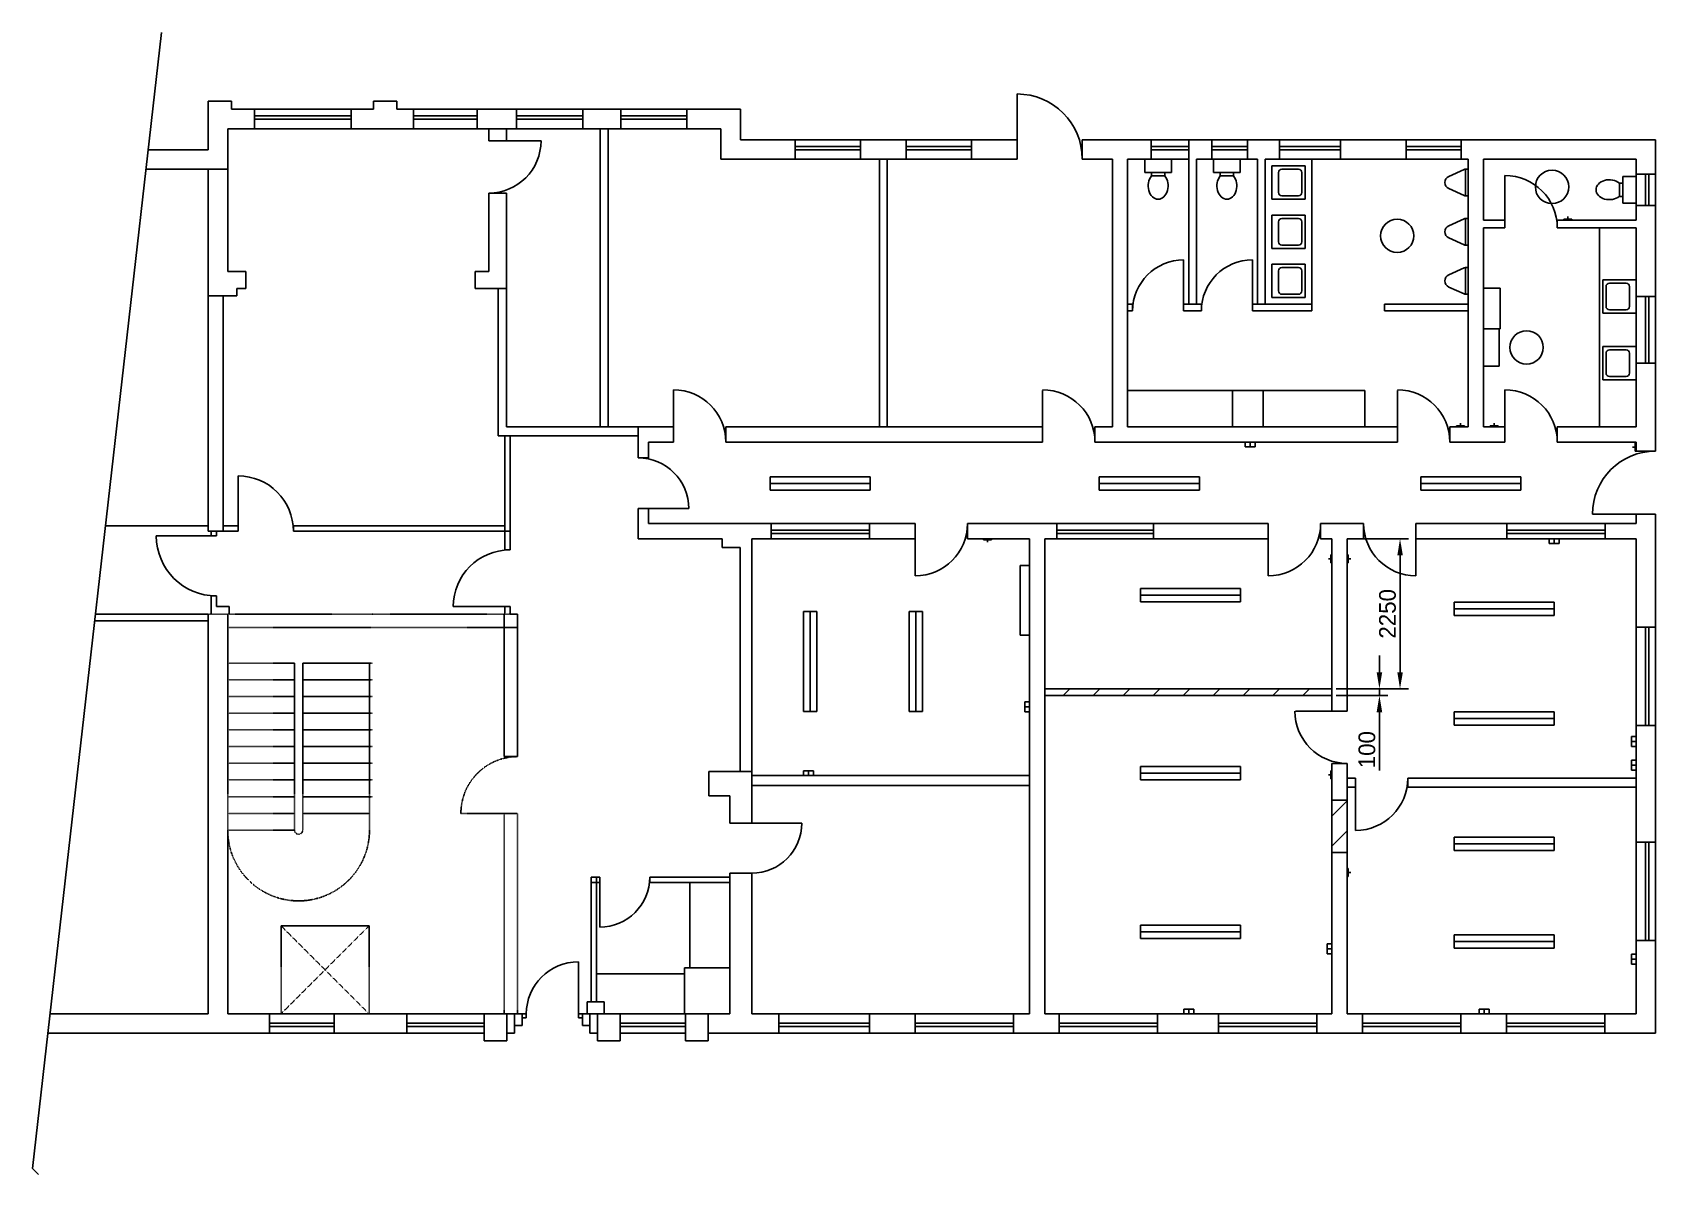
# Model space of a CAD drawing. Header units: millimetres. Extents: x 832 to 25157, y 2811 to 39455.
# Drawn here: x 832 to 25157, y 2811 to 19936 of the extents above; entities that cross this region are included whole.
import ezdxf

# ---------------------------------------------------------------- set-up
doc = ezdxf.new("R2010")
doc.units = ezdxf.units.MM
doc.linetypes.add('DASH1', pattern=[3, 1.5, -1.5])
for name, color, linetype in [("ARCH'S", 5, 'DASH1'), ('Existg', 7, 'Continuous'), ('Mods', 1, 'Continuous')]:
    doc.layers.add(name, color=color, linetype=linetype)
doc.dimstyles.new('ISO-25', dxfattribs={"dimscale": 100, "dimtxt": 2.5, "dimasz": 2.5, "dimexe": 1.25, "dimexo": 0.625, "dimtad": 1, "dimtxsty": 'Standard', "dimcen": 2.5, "dimadec": 0, "dimazin": 0, "dimtfac": 1, "dimtmove": 0, "dimatfit": 3, "dimfxl": 0, "dimarcsym": 0})

# ---------------------------------------------------------------- blocks, each defined once
blk = doc.blocks.new('*D5')
at = {"color": 0, "lineweight": -2}
for p, q in [((20599, 12344), (21453, 12344)), ((21328, 12094), (21328, 10344)), ((20370, 10094), (21453, 10094))]:
    blk.add_line(p, q, dxfattribs=at)
at = {"color": 0}
for points in [[(21287, 12094), (21370, 12094), (21328, 12344)], [(21287, 10344), (21370, 10344), (21328, 10094)]]:
    blk.add_solid(points, dxfattribs=at)
at = {"layer": 'Defpoints', "color": 0}
for p in [(20536, 12344), (20307, 10094), (21328, 10094)]:
    blk.add_point(p, dxfattribs=at)
at = {"color": 0, "insert": (21141, 11219), "char_height": 250, "attachment_point": 5, "rotation": 90}
blk.add_mtext('2250', dxfattribs=at)
blk = doc.blocks.new('*D6')
at = {"color": 0, "lineweight": -2}
for p, q in [((21019, 10344), (21019, 10594)), ((20370, 10094), (21144, 10094)), ((20370, 9994), (21144, 9994)), ((21019, 10094), (21019, 9994)), ((21019, 9744), (21019, 8869))]:
    blk.add_line(p, q, dxfattribs=at)
at = {"color": 0}
for points in [[(20977, 10344), (21061, 10344), (21019, 10094)], [(20977, 9744), (21061, 9744), (21019, 9994)]]:
    blk.add_solid(points, dxfattribs=at)
at = {"layer": 'Defpoints', "color": 0}
for p in [(20307, 10094), (20307, 9994), (21019, 9994)]:
    blk.add_point(p, dxfattribs=at)
at = {"color": 0, "insert": (20832, 9182), "char_height": 250, "attachment_point": 5, "rotation": 90}
blk.add_mtext('100', dxfattribs=at)

msp = doc.modelspace()

# ---------------------------------------------------------------- hatches: boundary and pattern name
at = {"layer": 'Mods'}
h = msp.add_hatch(dxfattribs=at)
h.set_pattern_fill('ANSI31', color=256, scale=100, style=0)
h.paths.add_polyline_path([(16003.187, 10094.233), (20307.187, 10094.233), (20307.187, 9994.233), (16003.187, 9994.233)])
h = msp.add_hatch(dxfattribs=at)
h.set_pattern_fill('ANSI31', color=256, scale=100, style=0)
h.paths.add_polyline_path([(20536.187, 8425.733), (20307.187, 8425.733), (20307.187, 7640.733), (20536.187, 7640.733)])

# ---------------------------------------------------------------- linework, layer by layer
for p, q in [((2766.935, 19936.148), (831.975, 2903.192)), ((15588.187, 19013.233), (15588.187, 18035.233)), ((3466.187, 18906.233), (3466.187, 18176.233)), ((3813.187, 18906.233), (3466.187, 18906.233)), ((3813.187, 18906.233), (3813.187, 18784.233)), ((3813.187, 18784.233), (5945.187, 18784.233)), ((4159.187, 18784.233), (4159.187, 18492.233)), ((5609.187, 18784.233), (5609.187, 18492.233)), ((5945.187, 18906.233), (6295.187, 18906.233)), ((5945.187, 18906.233), (5945.187, 18784.233)), ((6295.187, 18906.233), (6295.187, 18784.233)), ((6295.187, 18784.233), (11441.187, 18784.233)), ((6544.187, 18784.233), (6544.187, 18492.233)), ((7499.187, 18784.233), (7499.187, 18492.233)), ((8088.187, 18784.233), (8088.187, 18492.233)), ((9078.187, 18784.233), (9078.187, 18492.233)), ((9651.187, 18784.233), (9651.187, 18492.233)), ((10641.187, 18784.233), (10641.187, 18492.233)), ((11441.187, 18784.233), (11441.187, 18327.233)), ((3758.187, 18492.233), (11149.187, 18492.233)), ((3758.187, 18492.233), (3758.187, 16352.233)), ((4159.187, 18684.233), (5609.187, 18684.233)), ((4159.187, 18634.233), (5609.187, 18634.233)), ((6544.187, 18684.233), (7499.187, 18684.233)), ((6544.187, 18634.233), (7499.187, 18634.233)), ((7669.187, 18492.233), (7669.187, 18312.233)), ((7938.187, 18492.233), (7938.187, 18312.233)), ((8088.187, 18684.233), (9078.187, 18684.233)), ((8088.187, 18634.233), (9078.187, 18634.233)), ((9338.187, 18492.233), (9338.187, 14022.233)), ((9459.187, 18492.233), (9459.187, 14022.233)), ((9651.187, 18684.233), (10641.187, 18684.233)), ((9651.187, 18634.233), (10641.187, 18634.233)), ((11149.187, 18492.233), (11149.187, 18035.233)), ((7669.187, 18312.233), (7938.187, 18312.233)), ((8454.187, 18312.233), (7669.187, 18312.233)), ((11441.187, 18327.233), (15588.187, 18327.233)), ((12262.187, 18327.233), (12262.187, 18035.233)), ((13240.187, 18327.233), (13240.187, 18035.233)), ((13925.187, 18327.233), (13925.187, 18035.233)), ((14903.187, 18327.233), (14903.187, 18035.233)), ((16566.187, 18327.233), (16566.187, 18035.233)), ((16566.187, 18327.233), (17625.187, 18327.233)), ((17600.187, 18327.233), (17600.187, 18035.233)), ((17625.187, 18327.233), (18160.187, 18327.233)), ((18160.187, 18327.233), (18160.187, 15860.233)), ((18160.187, 18327.233), (25157.187, 18327.233)), ((18505.187, 18327.233), (18505.187, 18035.233)), ((19040.187, 18327.233), (19040.187, 18035.233)), ((19520.187, 18327.233), (19520.187, 18035.233)), ((20435.187, 18327.233), (20435.187, 18035.233)), ((21420.187, 18327.233), (21420.187, 18035.233)), ((22245.187, 18327.233), (22245.187, 18035.233)), ((25157.187, 18327.233), (25157.187, 15977.233)), ((3466.187, 18176.233), (2567.007, 18176.233)), ((11149.187, 18035.233), (15588.187, 18035.233)), ((12262.187, 18227.233), (13240.187, 18227.233)), ((12262.187, 18177.233), (13240.187, 18177.233)), ((13525.687, 18035.233), (13525.687, 14022.233)), ((13639.687, 18035.233), (13639.687, 14022.233)), ((13925.187, 18227.233), (14903.187, 18227.233)), ((13925.187, 18177.233), (14903.187, 18177.233)), ((16566.187, 18035.233), (17016.187, 18035.233)), ((17016.187, 18035.233), (17016.187, 14022.233)), ((17245.187, 18035.233), (17245.187, 15760.233)), ((18160.187, 18035.233), (17245.187, 18035.233)), ((17245.187, 18035.233), (18160.187, 18035.233)), ((17902.687, 18035.233), (17502.687, 18035.233)), ((17502.687, 18035.233), (17502.687, 17835.233)), ((17600.187, 18227.233), (18160.187, 18227.233)), ((17600.187, 18177.233), (18160.187, 18177.233)), ((17902.687, 17835.233), (17902.687, 18035.233)), ((18275.187, 18035.233), (19190.187, 18035.233)), ((18275.187, 18035.233), (18275.187, 15860.233)), ((18275.187, 18035.233), (19190.187, 18035.233)), ((18505.187, 18227.233), (19040.187, 18227.233)), ((18505.187, 18177.233), (19040.187, 18177.233)), ((18932.687, 18035.233), (18532.687, 18035.233)), ((18532.687, 18035.233), (18532.687, 17835.233)), ((18932.687, 17835.233), (18932.687, 18035.233)), ((19190.187, 18035.233), (19190.187, 15860.233)), ((19305.187, 18035.233), (19305.187, 15860.233)), ((19305.187, 18035.233), (22350.187, 18035.233)), ((19520.187, 18227.233), (20435.187, 18227.233)), ((19520.187, 18177.233), (20435.187, 18177.233)), ((20005.187, 18035.233), (20005.187, 15760.233)), ((21420.187, 18227.233), (22245.187, 18227.233)), ((21420.187, 18177.233), (22245.187, 18177.233)), ((22350.187, 18035.233), (22350.187, 14022.233)), ((22579.187, 18035.233), (22579.187, 17121.233)), ((22579.187, 18035.233), (24865.187, 18035.233)), ((24865.187, 18035.233), (24865.187, 17121.233)), ((3758.187, 17884.233), (2533.836, 17884.233)), ((3466.187, 17884.233), (3466.187, 12457.233)), ((17502.687, 17835.233), (17902.687, 17835.233)), ((17602.687, 17835.233), (17602.687, 17785.233)), ((17802.687, 17785.233), (17602.687, 17785.233)), ((17802.687, 17835.233), (17802.687, 17785.233)), ((18532.687, 17835.233), (18932.687, 17835.233)), ((18632.687, 17835.233), (18632.687, 17785.233)), ((18832.687, 17785.233), (18632.687, 17785.233)), ((18832.687, 17835.233), (18832.687, 17785.233)), ((19405.187, 17935.233), (19405.187, 17435.233)), ((19405.187, 17935.233), (19905.187, 17935.233)), ((19505.187, 17835.233), (19505.187, 17535.233)), ((19555.187, 17885.233), (19805.187, 17885.233)), ((19855.187, 17835.233), (19855.187, 17535.233)), ((19905.187, 17935.233), (19905.187, 17435.233)), ((22290.377, 17880.805), (22059.043, 17776.377)), ((22310.949, 17885.233), (22350.187, 17885.233)), ((22310.949, 17885.233), (22310.949, 17485.233)), ((22350.187, 17835.233), (22350.187, 17535.233)), ((22350.187, 17785.233), (22350.187, 17585.233)), ((22900.187, 17791.233), (22900.187, 17006.233)), ((24665.187, 17778.233), (24665.187, 17378.233)), ((24865.187, 17778.233), (24665.187, 17778.233)), ((24865.187, 17813.233), (25157.187, 17813.233)), ((24865.187, 17378.233), (24865.187, 17778.233)), ((25007.187, 17813.233), (25007.187, 17343.233)), ((25057.187, 17813.233), (25057.187, 17343.233)), ((7669.187, 17527.233), (7938.187, 17527.233)), ((7669.187, 17527.233), (7669.187, 16352.233)), ((7938.187, 17527.233), (7938.187, 14022.233)), ((22290.377, 17489.661), (22059.043, 17594.089)), ((24665.187, 17678.233), (24615.187, 17678.233)), ((24615.187, 17478.233), (24615.187, 17678.233)), ((25007.187, 17688.233), (25007.187, 17468.233)), ((19405.187, 17435.233), (19905.187, 17435.233)), ((19555.187, 17485.233), (19805.187, 17485.233)), ((22310.949, 17485.233), (22350.187, 17485.233)), ((24665.187, 17478.233), (24615.187, 17478.233)), ((24665.187, 17378.233), (24865.187, 17378.233)), ((24865.187, 17343.233), (25157.187, 17343.233)), ((19405.187, 17197.733), (19905.187, 17197.733)), ((19405.187, 17197.733), (19405.187, 16697.733)), ((19505.187, 17097.733), (19505.187, 16797.733)), ((19555.187, 17147.733), (19805.187, 17147.733)), ((19855.187, 17097.733), (19855.187, 16797.733)), ((19905.187, 17197.733), (19905.187, 16697.733)), ((22290.377, 17143.305), (22059.043, 17038.877)), ((22310.949, 17147.733), (22350.187, 17147.733)), ((22310.949, 17147.733), (22310.949, 16747.733)), ((22350.187, 17097.733), (22350.187, 16797.733)), ((22579.187, 17121.233), (22900.187, 17121.233)), ((23685.187, 17121.233), (23685.187, 17006.233)), ((23685.187, 17121.233), (24865.187, 17121.233)), ((22290.377, 16752.161), (22059.043, 16856.589)), ((22579.187, 17006.233), (22900.187, 17006.233)), ((22579.187, 17006.233), (22579.187, 14022.233)), ((23685.187, 17006.233), (24865.187, 17006.233)), ((24315.187, 17006.233), (24315.187, 14022.233)), ((24865.187, 17006.233), (24865.187, 14977.233)), ((24865.187, 17006.233), (24865.187, 14022.233)), ((19405.187, 16697.733), (19905.187, 16697.733)), ((19555.187, 16747.733), (19805.187, 16747.733)), ((22310.949, 16747.733), (22350.187, 16747.733)), ((3758.187, 16352.233), (4028.187, 16352.233)), ((4028.187, 16352.233), (4028.187, 16097.233)), ((7469.187, 16352.233), (7469.187, 16097.233)), ((7469.187, 16352.233), (7669.187, 16352.233)), ((18085.187, 16525.233), (18085.187, 15760.233)), ((19115.187, 16525.233), (19115.187, 15760.233)), ((19405.187, 16460.233), (19405.187, 15960.233)), ((19405.187, 16460.233), (19905.187, 16460.233)), ((19505.187, 16360.233), (19505.187, 16060.233)), ((19555.187, 16410.233), (19805.187, 16410.233)), ((19855.187, 16360.233), (19855.187, 16060.233)), ((19905.187, 16460.233), (19905.187, 15960.233)), ((22290.377, 16405.805), (22059.043, 16301.377)), ((22310.949, 16410.233), (22310.949, 16010.233)), ((22310.949, 16410.233), (22350.187, 16410.233)), ((22350.187, 16360.233), (22350.187, 16060.233)), ((3893.187, 16097.233), (4028.187, 16097.233)), ((3893.187, 16097.233), (3893.187, 15987.233)), ((7469.187, 16097.233), (7938.187, 16097.233)), ((7809.187, 16097.233), (7809.187, 13887.233)), ((22290.377, 16014.661), (22059.043, 16119.089)), ((22579.187, 16102.233), (22829.187, 16102.233)), ((22829.187, 16102.233), (22829.187, 15492.233)), ((24865.187, 16227.233), (24365.187, 16227.233)), ((24365.187, 15727.233), (24365.187, 16227.233)), ((24415.187, 15827.233), (24415.187, 16127.233)), ((24715.187, 16177.233), (24465.187, 16177.233)), ((24765.187, 15827.233), (24765.187, 16127.233)), ((24865.187, 15727.233), (24865.187, 16227.233)), ((3466.187, 15987.233), (3893.187, 15987.233)), ((3688.187, 15987.233), (3688.187, 12457.233)), ((17245.187, 15860.233), (17320.187, 15860.233)), ((17320.187, 15860.233), (17320.187, 15760.233)), ((18085.187, 15860.233), (18350.187, 15860.233)), ((18350.187, 15860.233), (18350.187, 15760.233)), ((19115.187, 15860.233), (20005.187, 15860.233)), ((19405.187, 15960.233), (19905.187, 15960.233)), ((19555.187, 16010.233), (19805.187, 16010.233)), ((21095.187, 15860.233), (22350.187, 15860.233)), ((21095.187, 15860.233), (21095.187, 15760.233)), ((22310.949, 16010.233), (22350.187, 16010.233)), ((24865.187, 15977.233), (25157.187, 15977.233)), ((24865.187, 15977.233), (25157.187, 15977.233)), ((25007.187, 15977.233), (25007.187, 14977.233)), ((25007.187, 15977.233), (25007.187, 14977.233)), ((25057.187, 15977.233), (25057.187, 14977.233)), ((25057.187, 15977.233), (25057.187, 14977.233)), ((25157.187, 15977.233), (25157.187, 14977.233)), ((17245.187, 15760.233), (17320.187, 15760.233)), ((18085.187, 15760.233), (18350.187, 15760.233)), ((19115.187, 15760.233), (20005.187, 15760.233)), ((21095.187, 15760.233), (22350.187, 15760.233)), ((24865.187, 15727.233), (24365.187, 15727.233)), ((24715.187, 15777.233), (24465.187, 15777.233)), ((22579.187, 15492.233), (22829.187, 15492.233)), ((22814.187, 15492.233), (22814.187, 14932.233)), ((24865.187, 15227.233), (24365.187, 15227.233)), ((24365.187, 14727.233), (24365.187, 15227.233)), ((24415.187, 14827.233), (24415.187, 15127.233)), ((24715.187, 15177.233), (24465.187, 15177.233)), ((24765.187, 14827.233), (24765.187, 15127.233)), ((24865.187, 14727.233), (24865.187, 15227.233)), ((22579.187, 14932.233), (22814.187, 14932.233)), ((24865.187, 14977.233), (24865.187, 14022.233)), ((24865.187, 14977.233), (25157.187, 14977.233)), ((24865.187, 14727.233), (24865.187, 14977.233)), ((24865.187, 14977.233), (25157.187, 14977.233)), ((25157.187, 14977.233), (25157.187, 13658.233)), ((24865.187, 14727.233), (24365.187, 14727.233)), ((24715.187, 14777.233), (24465.187, 14777.233)), ((10439.187, 14578.233), (10439.187, 13793.233)), ((15971.187, 14567.233), (15971.187, 13793.233)), ((17245.187, 14567.233), (20800.187, 14567.233)), ((18815.187, 14567.233), (18815.187, 14022.233)), ((19275.187, 14567.233), (19275.187, 14022.233)), ((20800.187, 14567.233), (20800.187, 14022.233)), ((21290.187, 14567.233), (21290.187, 13793.233)), ((22900.187, 14578.233), (22900.187, 13793.233)), ((7809.187, 13887.233), (9909.187, 13887.233)), ((7909.187, 13887.233), (7909.187, 12177.233)), ((7938.187, 14022.233), (10439.187, 14022.233)), ((7989.187, 13887.233), (7989.187, 12177.233)), ((9909.187, 14022.233), (9909.187, 13557.233)), ((9909.187, 13887.233), (9909.187, 13557.233)), ((10439.187, 14022.233), (10439.187, 13793.233)), ((11224.187, 13793.233), (11224.187, 14022.233)), ((11224.187, 14022.233), (15971.187, 14022.233)), ((16756.187, 14022.233), (16756.187, 13793.233)), ((16756.187, 14022.233), (17016.187, 14022.233)), ((17245.187, 14022.233), (21290.187, 14022.233)), ((22075.187, 13793.233), (22075.187, 14022.233)), ((22075.187, 14022.233), (22350.187, 14022.233)), ((22579.187, 14022.233), (22900.187, 14022.233)), ((23685.187, 14022.233), (23685.187, 13793.233)), ((24315.187, 14022.233), (24865.187, 14022.233)), ((10065.187, 13793.233), (10439.187, 13793.233)), ((10065.187, 13793.233), (10065.187, 13557.233)), ((11224.187, 13793.233), (15971.187, 13793.233)), ((16756.187, 13793.233), (21290.187, 13793.233)), ((22075.187, 13793.233), (22900.187, 13793.233)), ((23685.187, 13793.233), (24865.187, 13793.233)), ((24865.187, 13793.233), (24865.187, 13658.233)), ((24865.187, 13658.233), (25157.187, 13658.233)), ((9909.187, 13557.233), (10065.187, 13557.233)), ((3913.187, 13287.233), (3913.187, 12457.233)), ((9909.187, 12797.233), (10669.187, 12797.233)), ((9909.187, 12797.233), (9909.187, 12573.233)), ((10065.187, 12797.233), (10065.187, 12573.233)), ((24212.187, 12713.233), (25157.187, 12713.233)), ((24865.187, 12713.233), (24865.187, 12573.233)), ((25157.187, 12713.233), (25157.187, 4928.733)), ((3466.187, 12537.233), (1926.412, 12537.233)), ((3466.187, 12457.233), (3913.187, 12457.233)), ((3508.187, 12457.233), (3508.187, 12387.233)), ((3588.187, 12457.233), (3588.187, 12387.233)), ((3688.187, 12537.233), (3913.187, 12537.233)), ((4743.187, 12537.233), (4743.187, 12457.233)), ((4743.187, 12537.233), (7909.187, 12537.233)), ((4743.187, 12457.233), (7989.187, 12457.233)), ((9909.187, 12573.233), (9909.187, 12344.233)), ((10065.187, 12573.233), (14061.187, 12573.233)), ((11903.187, 12573.233), (11903.187, 12344.233)), ((11903.187, 12473.233), (13376.187, 12473.233)), ((11903.187, 12423.233), (13376.187, 12423.233)), ((13376.187, 12573.233), (13376.187, 12344.233)), ((14061.187, 12573.233), (14061.187, 12344.233)), ((14061.187, 12573.233), (14061.187, 11788.233)), ((14846.187, 12573.233), (14846.187, 12344.233)), ((14846.187, 12573.233), (19353.187, 12573.233)), ((16183.187, 12573.233), (16183.187, 12344.233)), ((16183.187, 12473.233), (17633.187, 12473.233)), ((16183.187, 12423.233), (17633.187, 12423.233)), ((17633.187, 12573.233), (17633.187, 12344.233)), ((19353.187, 12573.233), (19353.187, 12344.233)), ((19353.187, 12573.233), (19353.187, 11788.233)), ((20138.187, 12573.233), (20138.187, 12344.233)), ((20138.187, 12573.233), (20782.187, 12573.233)), ((20782.187, 12573.233), (20782.187, 12344.233)), ((21567.187, 12573.233), (21567.187, 11788.233)), ((21567.187, 12573.233), (24865.187, 12573.233)), ((22927.187, 12573.233), (22927.187, 12344.233)), ((22927.187, 12473.233), (24400.187, 12473.233)), ((22927.187, 12423.233), (24400.187, 12423.233)), ((24400.187, 12573.233), (24400.187, 12344.233)), ((2688.187, 12387.233), (3588.187, 12387.233)), ((7909.187, 12177.233), (7989.187, 12177.233)), ((9909.187, 12344.233), (11169.187, 12344.233)), ((11169.187, 12344.233), (11169.187, 12214.233)), ((11169.187, 12214.233), (11438.187, 12214.233)), ((11438.187, 12214.233), (11438.187, 8855.733)), ((11613.187, 12344.233), (14061.187, 12344.233)), ((11613.187, 12344.233), (11613.187, 8080.733)), ((14846.187, 12344.233), (15774.187, 12344.233)), ((15774.187, 12344.233), (15774.187, 5220.733)), ((16003.187, 12344.233), (19353.187, 12344.233)), ((16003.187, 12344.233), (16003.187, 10094.233)), ((20138.187, 12344.233), (20307.187, 12344.233)), ((20307.187, 12344.233), (20307.187, 10094.233)), ((20536.187, 12344.233), (20782.187, 12344.233)), ((20536.187, 12344.233), (20536.187, 9761.233)), ((21567.187, 12344.233), (24865.187, 12344.233)), ((24865.187, 12344.233), (24865.187, 5220.733)), ((15634.187, 11944.233), (15774.187, 11944.233)), ((15634.187, 11944.233), (15634.187, 10899.233)), ((3508.187, 11487.233), (3508.187, 11212.233)), ((3508.187, 11487.233), (3588.187, 11487.233)), ((3588.187, 11487.233), (3588.187, 11327.233)), ((3466.187, 11212.233), (1775.89, 11212.233)), ((3466.187, 11212.233), (3466.187, 5220.733)), ((3588.187, 11327.233), (3778.187, 11327.233)), ((3778.187, 11327.233), (3778.187, 11212.233)), ((7139.187, 11327.233), (7989.187, 11327.233)), ((7909.187, 11327.233), (7909.187, 11212.233)), ((7989.187, 11327.233), (7989.187, 11212.233)), ((7989.187, 11212.233), (8103.187, 11212.233)), ((3466.187, 11112.233), (1764.53, 11112.233)), ((24865.187, 11019.233), (25157.187, 11019.233)), ((25007.187, 11019.233), (25007.187, 9546.233)), ((25057.187, 11019.233), (25057.187, 9546.233)), ((15634.187, 10899.233), (15774.187, 10899.233)), ((16003.187, 9994.233), (16003.187, 5220.733)), ((20307.187, 9994.233), (20307.187, 9761.233)), ((24865.187, 9546.233), (25157.187, 9546.233)), ((10968.187, 8855.733), (10968.187, 8490.733)), ((10968.187, 8855.733), (11613.187, 8855.733)), ((11613.187, 8794.233), (15774.187, 8794.233)), ((20307.187, 8976.233), (20307.187, 8425.733)), ((20536.187, 8976.233), (20536.187, 8425.733)), ((11613.187, 8644.233), (15774.187, 8644.233)), ((20536.187, 8756.233), (20661.187, 8756.233)), ((20536.187, 8620.733), (20661.187, 8620.733)), ((21446.187, 8756.233), (24865.187, 8756.233)), ((21446.187, 8620.733), (24865.187, 8620.733)), ((10968.187, 8490.733), (11283.187, 8490.733)), ((11283.187, 8490.733), (11283.187, 8080.733)), ((11283.187, 8080.733), (12363.187, 8080.733)), ((24865.187, 7793.733), (25157.187, 7793.733)), ((25007.187, 7793.733), (25007.187, 6320.733)), ((25057.187, 7793.733), (25057.187, 6320.733)), ((20307.187, 7640.733), (20307.187, 5220.733)), ((20536.187, 7640.733), (20536.187, 5220.733)), ((11283.187, 7330.733), (11613.187, 7330.733)), ((11283.187, 7330.733), (11283.187, 5220.733)), ((11613.187, 7330.733), (11613.187, 5220.733)), ((9203.187, 7270.733), (9333.187, 7270.733)), ((9203.187, 7270.733), (9203.187, 5400.733)), ((9203.187, 7190.733), (9333.187, 7190.733)), ((9283.187, 7270.733), (9283.187, 5400.733)), ((9333.187, 7270.733), (9333.187, 6520.733)), ((10083.187, 7270.733), (10083.187, 7190.733)), ((10083.187, 7270.733), (11283.187, 7270.733)), ((10083.187, 7190.733), (11283.187, 7190.733)), ((10683.187, 7190.733), (10683.187, 5910.733)), ((24865.187, 6320.733), (25157.187, 6320.733)), ((9013.187, 6000.733), (9013.187, 5158.733)), ((10603.187, 5910.733), (11283.187, 5910.733)), ((10603.187, 5910.733), (10603.187, 5220.733)), ((9283.187, 5820.733), (10603.187, 5820.733)), ((9143.187, 5400.733), (9398.187, 5400.733)), ((9143.187, 5400.733), (9143.187, 5220.733)), ((9398.187, 5400.733), (9398.187, 5220.733)), ((1095.25, 5220.733), (3466.187, 5220.733)), ((4383.187, 5220.733), (4383.187, 4928.733)), ((5353.187, 5220.733), (5353.187, 4928.733)), ((6443.187, 5220.733), (6443.187, 4928.733)), ((7603.187, 5220.733), (7603.187, 4813.733)), ((7943.187, 5220.733), (7943.187, 4813.733)), ((8058.187, 5220.733), (8058.187, 4928.733)), ((8173.187, 5220.733), (8173.187, 5043.733)), ((8173.187, 5158.733), (8233.187, 5158.733)), ((8233.187, 5220.733), (8233.187, 5158.733)), ((9013.187, 5220.733), (11283.187, 5220.733)), ((9013.187, 5158.733), (9073.187, 5158.733)), ((9073.187, 5220.733), (9073.187, 5043.733)), ((9183.187, 5220.733), (9183.187, 4928.733)), ((9298.187, 5220.733), (9298.187, 4813.733)), ((9638.187, 5220.733), (9638.187, 4813.733)), ((10618.187, 5220.733), (10618.187, 4813.733)), ((10958.187, 5220.733), (10958.187, 4813.733)), ((11613.187, 5220.733), (15774.187, 5220.733)), ((12018.187, 5220.733), (12018.187, 4928.733)), ((13376.187, 5220.733), (13376.187, 4928.733)), ((14061.187, 5220.733), (14061.187, 4928.733)), ((15534.187, 5220.733), (15534.187, 4928.733)), ((16003.187, 5220.733), (20307.187, 5220.733)), ((16219.187, 5220.733), (16219.187, 4928.733)), ((17692.187, 5220.733), (17692.187, 4928.733)), ((18606.187, 5220.733), (18606.187, 4928.733)), ((20079.187, 5220.733), (20079.187, 4928.733)), ((20536.187, 5220.733), (24865.187, 5220.733)), ((20764.187, 5220.733), (20764.187, 4928.733)), ((22237.187, 5220.733), (22237.187, 4928.733)), ((22922.187, 5220.733), (22922.187, 4928.733)), ((24395.187, 5220.733), (24395.187, 4928.733)), ((1062.079, 4928.733), (7603.187, 4928.733)), ((4383.187, 5078.733), (5353.187, 5078.733)), ((4383.187, 5028.733), (5353.187, 5028.733)), ((6443.187, 5078.733), (7603.187, 5078.733)), ((6443.187, 5028.733), (7603.187, 5028.733)), ((7943.187, 4928.733), (8058.187, 4928.733)), ((8058.187, 5043.733), (8173.187, 5043.733)), ((9073.187, 5043.733), (9183.187, 5043.733)), ((9183.187, 4928.733), (9298.187, 4928.733)), ((9638.187, 5078.733), (10618.187, 5078.733)), ((9638.187, 5028.733), (10618.187, 5028.733)), ((9638.187, 4928.733), (10618.187, 4928.733)), ((10958.187, 4928.733), (25157.187, 4928.733)), ((12018.187, 5078.733), (13376.187, 5078.733)), ((12018.187, 5028.733), (13376.187, 5028.733)), ((14061.187, 5078.733), (15534.187, 5078.733)), ((14061.187, 5028.733), (15534.187, 5028.733)), ((16219.187, 5078.733), (17692.187, 5078.733)), ((16219.187, 5028.733), (17692.187, 5028.733)), ((18606.187, 5078.733), (20079.187, 5078.733)), ((18606.187, 5028.733), (20079.187, 5028.733)), ((20764.187, 5078.733), (22237.187, 5078.733)), ((20764.187, 5028.733), (22237.187, 5028.733)), ((22922.187, 5078.733), (24395.187, 5078.733)), ((22922.187, 5028.733), (24395.187, 5028.733)), ((7943.187, 4813.733), (7603.187, 4813.733)), ((9298.187, 4813.733), (9638.187, 4813.733)), ((10618.187, 4813.733), (10958.187, 4813.733)), ((831.975, 2903.192), (924.116, 2811.122))]:
    msp.add_line(p, q)
for centre, radius, start, end in [((15588.187, 18035.233), 978, 360, 90), ((7669.187, 18312.233), 785, 270, 0), ((19555.187, 17835.233), 50, 90, 180), ((19805.187, 17835.233), 50, 360, 90), ((22100.187, 17685.233), 100, 114.2951889, 245.7048111), ((22310.949, 17835.233), 50, 90, 114.2951889), ((22900.187, 17006.233), 785, 0, 90), ((19555.187, 17535.233), 50, 180, 270), ((19805.187, 17535.233), 50, 270, 360), ((22310.949, 17535.233), 50, 245.7048111, 270), ((19555.187, 17097.733), 50, 90, 180), ((19805.187, 17097.733), 50, 360, 90), ((22100.187, 16947.733), 100, 114.2951889, 245.7048111), ((22310.949, 17097.733), 50, 90, 114.2951889), ((19555.187, 16797.733), 50, 180, 270), ((19805.187, 16797.733), 50, 270, 360), ((22310.949, 16797.733), 50, 245.7048111, 270), ((18085.187, 15760.233), 765, 90, 180), ((19115.187, 15760.233), 765, 90, 180), ((19555.187, 16360.233), 50, 90, 180), ((19805.187, 16360.233), 50, 360, 90), ((22100.187, 16210.233), 100, 114.2951889, 245.7048111), ((22310.949, 16360.233), 50, 90, 114.2951889), ((19555.187, 16060.233), 50, 180, 270), ((19805.187, 16060.233), 50, 270, 360), ((24465.187, 16127.233), 50, 90, 180), ((24715.187, 16127.233), 50, 0, 90), ((22310.949, 16060.233), 50, 245.7048111, 270), ((24465.187, 15827.233), 50, 180, 270), ((24715.187, 15827.233), 50, 270, 0), ((24465.187, 15127.233), 50, 90, 180), ((24715.187, 15127.233), 50, 0, 90), ((24465.187, 14827.233), 50, 180, 270), ((24715.187, 14827.233), 50, 270, 0), ((10439.187, 13793.233), 785, 0, 90), ((15971.187, 13793.233), 785, 0, 90), ((21290.187, 13793.233), 785, 0, 90), ((22900.187, 13793.233), 785, 0, 90), ((25157.187, 12713.233), 945, 90, 180), ((9909.187, 12797.233), 760, 0, 90), ((3913.187, 12457.233), 830, 0, 90), ((14061.187, 12573.233), 785, 270, 0), ((19353.187, 12573.233), 785, 270, 0), ((21567.187, 12573.233), 785, 180, 270), ((3588.187, 12387.233), 900, 180, 270), ((7989.187, 11327.233), 850, 90, 180), ((11613.187, 8080.733), 750, 270, 0), ((9333.187, 7270.733), 750, 270, 0), ((9013.187, 5220.733), 780, 90, 180)]:
    msp.add_arc(centre, radius, start, end)
for centre, major_axis in [((17702.687, 17635.233), (0, -200)), ((18732.687, 17635.233), (0, -200)), ((24465.187, 17578.233), (-200, 0))]:
    msp.add_ellipse(centre, major_axis=major_axis, ratio=0.746531464, start_param=3.864326901, end_param=8.702043713)
at = {"layer": "ARCH'S", "ltscale": 2.5}
for p, q in [((3466.187, 11212.233), (5929.187, 11212.233)), ((3758.187, 11212.233), (3758.187, 7977.233)), ((5929.187, 11212.233), (7989.187, 11212.233)), ((7903.187, 11212.233), (7903.187, 9077.233)), ((8103.187, 11212.233), (8103.187, 9077.233)), ((3758.187, 11012.233), (8103.187, 11012.233)), ((3758.187, 10477.233), (4758.187, 10477.233)), ((4758.187, 10477.233), (4758.187, 7977.233)), ((4883.187, 10477.233), (4883.187, 7977.233)), ((4883.187, 10477.233), (5929.187, 10477.233)), ((5883.187, 10477.233), (5883.187, 7977.233)), ((3758.187, 10227.233), (4758.187, 10227.233)), ((4883.187, 10227.233), (5929.187, 10227.233)), ((3758.187, 9977.233), (4758.187, 9977.233)), ((4883.187, 9977.233), (5929.187, 9977.233)), ((3758.187, 9727.233), (4758.187, 9727.233)), ((4883.187, 9727.233), (5929.187, 9727.233)), ((3758.187, 9477.233), (4758.187, 9477.233)), ((4883.187, 9477.233), (5929.187, 9477.233)), ((3758.187, 9227.233), (4758.187, 9227.233)), ((4883.187, 9227.233), (5929.187, 9227.233)), ((7903.187, 9077.233), (8103.187, 9077.233)), ((3758.187, 8977.233), (4758.187, 8977.233)), ((4883.187, 8977.233), (5929.187, 8977.233)), ((3758.187, 8727.233), (4758.187, 8727.233)), ((4883.187, 8727.233), (5929.187, 8727.233)), ((3758.187, 8477.233), (4758.187, 8477.233)), ((4883.187, 8477.233), (5929.187, 8477.233)), ((3758.187, 8227.233), (4758.187, 8227.233)), ((4883.187, 8227.233), (5883.187, 8227.233)), ((7253.187, 8227.233), (8103.187, 8227.233)), ((7903.187, 8227.233), (7903.187, 5220.733)), ((8103.187, 8227.233), (8103.187, 5220.733)), ((3758.187, 7977.233), (4758.187, 7977.233)), ((4558.187, 6540.733), (4558.187, 5220.733)), ((4558.187, 6540.733), (5878.187, 6540.733)), ((4558.187, 6540.733), (5878.187, 5220.733)), ((5878.187, 6540.733), (4558.187, 5220.733)), ((5878.187, 6540.733), (5878.187, 5220.733)), ((4558.187, 5220.733), (5878.187, 5220.733)), ((7903.187, 5220.733), (8233.187, 5220.733))]:
    msp.add_line(p, q, dxfattribs=at)
for centre, radius, start, end in [((8103.187, 8227.233), 850, 90, 180), ((4820.687, 7977.233), 1062.5, 180, 0), ((4820.687, 7977.233), 62.5, 180, 0)]:
    msp.add_arc(centre, radius, start, end, dxfattribs=at)
at = {"layer": 'Existg'}
for p, q in [((23785.187, 17136.233), (23785.187, 17121.233)), ((23905.187, 17136.233), (23785.187, 17136.233)), ((23785.187, 17121.233), (23905.187, 17121.233)), ((23845.187, 17136.233), (23845.187, 17174.62)), ((23905.187, 17121.233), (23905.187, 17136.233)), ((17245.187, 15760.233), (17245.187, 14022.233)), ((22295.187, 14037.233), (22175.187, 14037.233)), ((22175.187, 14037.233), (22175.187, 14022.233)), ((22175.187, 14022.233), (22295.187, 14022.233)), ((22235.187, 14037.233), (22235.187, 14075.62)), ((22295.187, 14022.233), (22295.187, 14037.233)), ((22800.187, 14037.233), (22680.187, 14037.233)), ((22680.187, 14037.233), (22680.187, 14022.233)), ((22680.187, 14022.233), (22800.187, 14022.233)), ((22740.187, 14037.233), (22740.187, 14075.62)), ((22800.187, 14022.233), (22800.187, 14037.233)), ((24315.187, 14022.233), (23685.187, 14022.233)), ((19157.557, 13793.233), (19007.557, 13793.233)), ((19007.557, 13793.233), (19007.557, 13723.233)), ((19007.557, 13723.233), (19157.557, 13723.233)), ((19082.557, 13793.233), (19082.557, 13723.233)), ((19157.557, 13723.233), (19157.557, 13793.233)), ((24850.187, 13718.233), (24811.8, 13718.233)), ((24850.187, 13778.233), (24850.187, 13658.233)), ((24865.187, 13778.233), (24850.187, 13778.233)), ((24850.187, 13658.233), (24865.187, 13658.233)), ((24865.187, 13658.233), (24865.187, 13778.233)), ((13386.67, 13271.229), (11886.67, 13271.229)), ((11886.67, 13271.229), (11886.67, 13071.229)), ((11886.67, 13171.229), (13386.67, 13171.229)), ((13386.67, 13071.229), (13386.67, 13271.229)), ((18320.995, 13271.229), (16820.995, 13271.229)), ((16820.995, 13271.229), (16820.995, 13071.229)), ((16820.995, 13171.229), (18320.995, 13171.229)), ((18320.995, 13071.229), (18320.995, 13271.229)), ((23137.835, 13271.229), (21637.835, 13271.229)), ((21637.835, 13271.229), (21637.835, 13071.229)), ((21637.835, 13171.229), (23137.835, 13171.229)), ((23137.835, 13071.229), (23137.835, 13271.229)), ((11886.67, 13071.229), (13386.67, 13071.229)), ((16820.995, 13071.229), (18320.995, 13071.229)), ((21637.835, 13071.229), (23137.835, 13071.229)), ((15206.187, 12344.233), (15086.187, 12344.233)), ((15086.187, 12344.233), (15086.187, 12329.233)), ((15086.187, 12329.233), (15206.187, 12329.233)), ((15146.187, 12329.233), (15146.187, 12290.846)), ((15206.187, 12329.233), (15206.187, 12344.233)), ((23714.847, 12344.233), (23564.847, 12344.233)), ((23564.847, 12344.233), (23564.847, 12274.233)), ((23564.847, 12274.233), (23714.847, 12274.233)), ((23639.847, 12344.233), (23639.847, 12274.233)), ((23714.847, 12274.233), (23714.847, 12344.233)), ((20292.187, 12044.233), (20253.8, 12044.233)), ((20292.187, 12104.233), (20292.187, 11984.233)), ((20307.187, 12104.233), (20292.187, 12104.233)), ((20292.187, 11984.233), (20307.187, 11984.233)), ((20307.187, 11984.233), (20307.187, 12104.233)), ((20536.187, 12104.233), (20536.187, 11984.233)), ((20551.187, 12104.233), (20536.187, 12104.233)), ((20536.187, 11984.233), (20551.187, 11984.233)), ((20551.187, 11984.233), (20551.187, 12104.233)), ((20551.187, 12044.233), (20589.573, 12044.233)), ((18937.785, 11597.275), (17437.785, 11597.275)), ((17437.785, 11597.275), (17437.785, 11397.275)), ((17437.785, 11497.275), (18937.785, 11497.275)), ((18937.785, 11397.275), (18937.785, 11597.275)), ((12586.067, 11253.19), (12386.067, 11253.19)), ((12386.067, 11253.19), (12386.067, 9753.19)), ((12486.067, 11253.19), (12486.067, 9753.19)), ((12586.067, 9753.19), (12586.067, 11253.19)), ((13972.1, 11253.19), (13972.1, 9753.19)), ((14172.1, 11253.19), (13972.1, 11253.19)), ((14072.1, 11253.19), (14072.1, 9753.19)), ((14172.1, 9753.19), (14172.1, 11253.19)), ((17437.785, 11397.275), (18937.785, 11397.275)), ((23637.142, 11392.933), (22137.142, 11392.933)), ((22137.142, 11392.933), (22137.142, 11192.933)), ((22137.142, 11292.933), (23637.142, 11292.933)), ((22137.142, 11192.933), (23637.142, 11192.933)), ((23637.142, 11192.933), (23637.142, 11392.933)), ((12386.067, 9753.19), (12586.067, 9753.19)), ((13972.1, 9753.19), (14172.1, 9753.19)), ((15704.187, 9901.605), (15704.187, 9751.605)), ((15774.187, 9901.605), (15704.187, 9901.605)), ((15704.187, 9826.605), (15774.187, 9826.605)), ((15704.187, 9751.605), (15774.187, 9751.605)), ((15774.187, 9751.605), (15774.187, 9901.605)), ((23637.142, 9749.424), (22137.142, 9749.424)), ((22137.142, 9749.424), (22137.142, 9549.424)), ((23637.142, 9549.424), (23637.142, 9749.424)), ((22137.142, 9649.424), (23637.142, 9649.424)), ((22137.142, 9549.424), (23637.142, 9549.424)), ((24865.187, 9379.294), (24795.187, 9379.294)), ((24795.187, 9379.294), (24795.187, 9229.294)), ((24795.187, 9304.294), (24865.187, 9304.294)), ((24865.187, 9229.294), (24865.187, 9379.294)), ((24795.187, 9229.294), (24865.187, 9229.294)), ((24865.187, 9023.425), (24795.187, 9023.425)), ((24795.187, 9023.425), (24795.187, 8873.425)), ((24865.187, 8873.425), (24865.187, 9023.425)), ((12535.974, 8864.233), (12385.974, 8864.233)), ((12385.974, 8864.233), (12385.974, 8794.233)), ((12385.974, 8794.233), (12535.974, 8794.233)), ((12460.974, 8864.233), (12460.974, 8794.233)), ((12535.974, 8794.233), (12535.974, 8864.233)), ((18937.785, 8927.67), (17437.785, 8927.67)), ((17437.785, 8927.67), (17437.785, 8727.67)), ((17437.785, 8827.67), (18937.785, 8827.67)), ((18937.785, 8727.67), (18937.785, 8927.67)), ((24795.187, 8948.425), (24865.187, 8948.425)), ((24795.187, 8873.425), (24865.187, 8873.425)), ((17437.785, 8727.67), (18937.785, 8727.67)), ((3758.187, 5220.733), (3758.187, 7977.233)), ((23637.142, 7871.128), (22137.142, 7871.128)), ((22137.142, 7871.128), (22137.142, 7671.128)), ((23637.142, 7671.128), (23637.142, 7871.128)), ((22137.142, 7771.128), (23637.142, 7771.128)), ((22137.142, 7671.128), (23637.142, 7671.128)), ((20536.187, 7400.733), (20536.187, 7280.733)), ((20551.187, 7400.733), (20536.187, 7400.733)), ((20551.187, 7280.733), (20551.187, 7400.733)), ((20551.187, 7340.733), (20589.573, 7340.733)), ((20536.187, 7280.733), (20551.187, 7280.733)), ((18937.785, 6550.452), (17437.785, 6550.452)), ((17437.785, 6550.452), (17437.785, 6350.452)), ((17437.785, 6450.452), (18937.785, 6450.452)), ((17437.785, 6350.452), (18937.785, 6350.452)), ((18937.785, 6350.452), (18937.785, 6550.452)), ((23637.142, 6403.71), (22137.142, 6403.71)), ((22137.142, 6403.71), (22137.142, 6203.71)), ((23637.142, 6203.71), (23637.142, 6403.71)), ((20307.187, 6268.419), (20237.187, 6268.419)), ((20237.187, 6268.419), (20237.187, 6118.419)), ((20237.187, 6193.419), (20307.187, 6193.419)), ((20237.187, 6118.419), (20307.187, 6118.419)), ((20307.187, 6118.419), (20307.187, 6268.419)), ((22137.142, 6303.71), (23637.142, 6303.71)), ((22137.142, 6203.71), (23637.142, 6203.71)), ((24865.187, 6115.904), (24795.187, 6115.904)), ((24795.187, 6115.904), (24795.187, 5965.904)), ((24865.187, 5965.904), (24865.187, 6115.904)), ((24795.187, 6040.904), (24865.187, 6040.904)), ((24795.187, 5965.904), (24865.187, 5965.904)), ((3758.187, 5220.733), (4558.187, 5220.733)), ((5878.187, 5220.733), (7903.187, 5220.733)), ((18237.026, 5290.733), (18087.026, 5290.733)), ((18087.026, 5290.733), (18087.026, 5220.733)), ((18087.026, 5220.733), (18237.026, 5220.733)), ((18162.026, 5290.733), (18162.026, 5220.733)), ((18237.026, 5220.733), (18237.026, 5290.733)), ((22663.376, 5290.733), (22513.376, 5290.733)), ((22513.376, 5290.733), (22513.376, 5220.733)), ((22513.376, 5220.733), (22663.376, 5220.733)), ((22588.376, 5290.733), (22588.376, 5220.733)), ((22663.376, 5220.733), (22663.376, 5290.733))]:
    msp.add_line(p, q, dxfattribs=at)
for centre in [(23605.69, 17620.226), (21285.383, 16886.517), (23223.868, 15213.66)]:
    msp.add_circle(centre, 250, dxfattribs=at)
at = {"layer": 'Mods'}
for p, q in [((25057.187, 17688.233), (25057.187, 17468.233)), ((24865.187, 16658.733), (24865.187, 16438.733)), ((25157.187, 16658.733), (25157.187, 16438.733)), ((16003.187, 10094.233), (20307.187, 10094.233)), ((16003.187, 10094.233), (16003.187, 9994.233)), ((16003.187, 9994.233), (20307.187, 9994.233)), ((20307.187, 10094.233), (20307.187, 9994.233)), ((19762.187, 9761.233), (20536.187, 9761.233)), ((20292.187, 8806.633), (20253.8, 8806.633)), ((20307.187, 8866.633), (20292.187, 8866.633)), ((20292.187, 8866.633), (20292.187, 8746.633)), ((20536.187, 8976.233), (20307.187, 8976.233)), ((20307.187, 8746.633), (20307.187, 8866.633)), ((20292.187, 8746.633), (20307.187, 8746.633)), ((20661.187, 8756.233), (20661.187, 7971.233)), ((21446.187, 8620.733), (21446.187, 8756.233)), ((20536.187, 8425.733), (20307.187, 8425.733)), ((20307.187, 8425.733), (20307.187, 7640.733)), ((20536.187, 8425.733), (20536.187, 7640.733)), ((20307.187, 7640.733), (20536.187, 7640.733))]:
    msp.add_line(p, q, dxfattribs=at)
for centre, start, end in [((20536.187, 9761.233), 180, 270), ((20661.187, 8756.233), 270, 0)]:
    msp.add_arc(centre, 785, start, end, dxfattribs=at)

# ---------------------------------------------------------------- dimensions: what is measured, and where the dimension line sits
for base, p1, p2, picture, middle in [((21328.341, 10094.233), (20536.187, 12344.233), (20307.187, 10094.233), '*D5', (21140.841, 11219.233)), ((21019.018, 9994.233), (20307.187, 10094.233), (20307.187, 9994.233), '*D6', (20831.518, 9181.733))]:
    dim = msp.add_linear_dim(base=base, p1=p1, p2=p2, angle=90, dimstyle='ISO-25')
    dim.commit()
    dim.dimension.update_dxf_attribs({"geometry": picture, "text_midpoint": middle})

doc.saveas('drawing.dxf')
